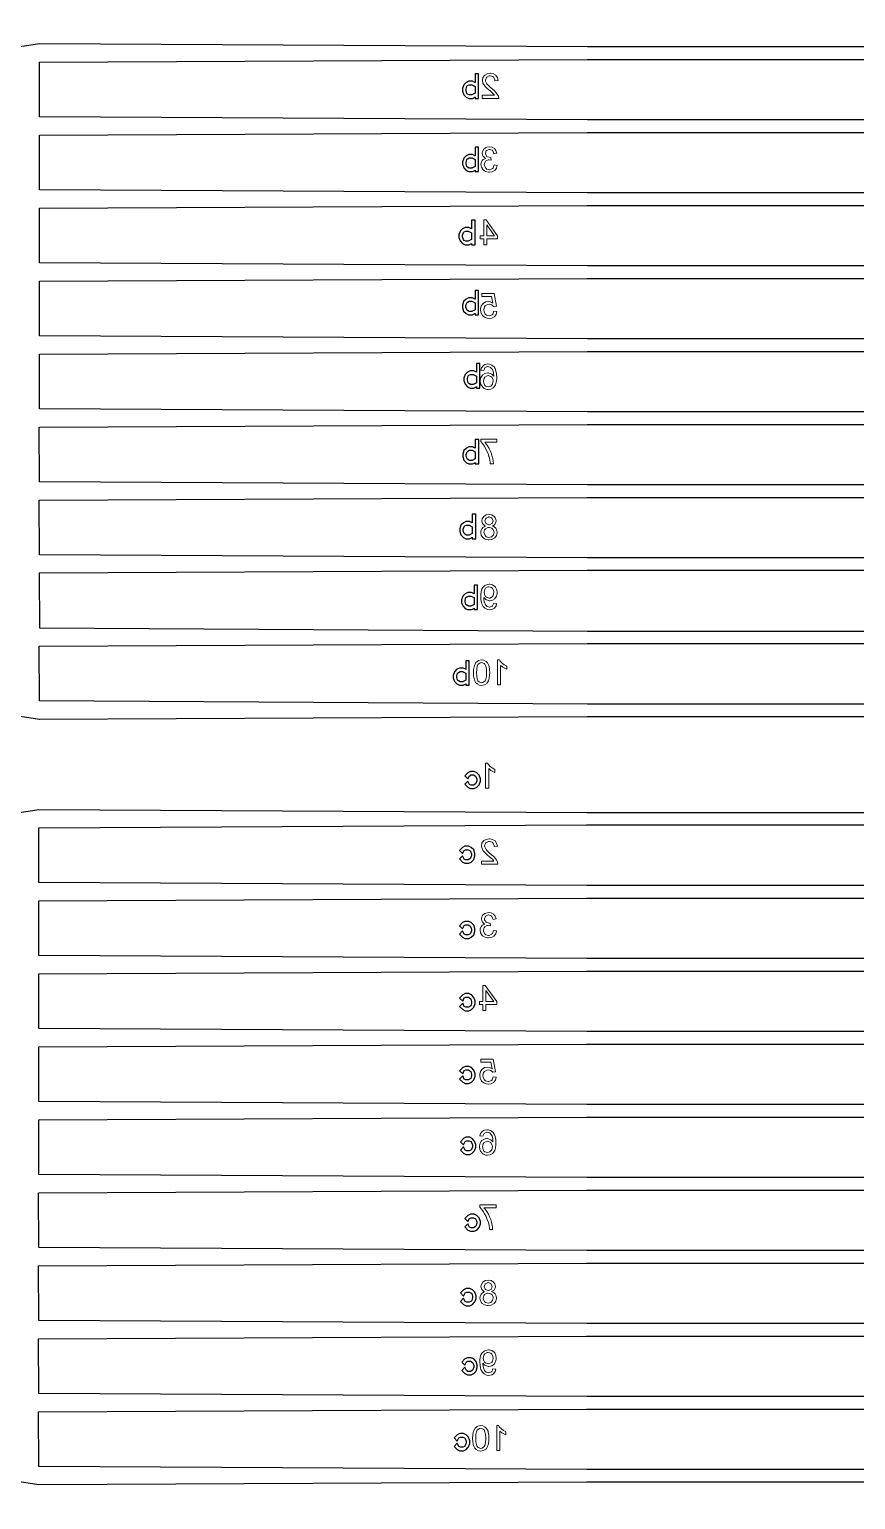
# Model space of a CAD drawing. Header units: millimetres. Extents: x 1762 to 23394, y 1311 to 16310.
# Drawn here: x 16381 to 18370, y 10005 to 13545 of the extents above; entities that cross this region are included whole.
import ezdxf

# ---------------------------------------------------------------- set-up
doc = ezdxf.new("R2010")
doc.units = ezdxf.units.MM
for name, color, linetype in [('2-LIGHT', 80, 'Continuous'), ('3-DARK', 5, 'Continuous'), ('4-LIGHT', 51, 'Continuous')]:
    doc.layers.add(name, color=color, linetype=linetype)

msp = doc.modelspace()

# ---------------------------------------------------------------- linework, layer by layer
at = {"layer": '2-LIGHT'}
for points in [[(21840, 12754.1), (20725.8, 12723.2, 0.399021), (20174.4, 13251.1, -0.298237), (20091.9, 13305.1), (20091.9, 13305.1, 0.298237), (19906.4, 13426.5), (19883.6, 13480.2), (19883.6, 13480.2, 0.297874), (19788, 13544.1), (19788, 13544.1), (19718.6, 13544.8), (18769.3, 13544.8, 0.414202), (18763.3, 13538.8), (18763.3, 13532.8), (18415.9, 13532.8, 0.414214), (18409.9, 13526.8), (18409.9, 13502.7), (17725, 13502.7), (16405.9, 13510.4), (11520.9, 12755.7, -0.038341)], [(16405.2, 11883.9), (17724.3, 11890.5), (18409.9, 11890.5), (18409.9, 11890.5), (18409.9, 11866.5, 0.414214), (18415.9, 11860.5), (18763.3, 11860.5), (18763.3, 11854.5, 0.414202), (18769.3, 11848.5), (19718.6, 11848.4), (19788, 11849.2), (19788, 11849.2, 0.297874), (19883.6, 11913.1), (19883.6, 11913.1), (19906.4, 11966.9, 0.297847), (20091.6, 12088.3), (20091.6, 12088.3, -0.298237), (20174.1, 12142.3, 0.399114), (20725.7, 12670.1), (21839.9, 12639.3)], [(11518.9, 10912.1), (16403.9, 11666.9), (17723, 11659.2), (18407.9, 11659.2), (18407.9, 11683.3, -0.414214), (18413.9, 11689.3), (18761.2, 11689.3), (18761.2, 11695.3, -0.414202), (18767.2, 11701.3), (19716.6, 11701.3), (19786, 11700.6), (19786, 11700.6, -0.297874), (19881.5, 11636.6), (19881.5, 11636.6), (19904.4, 11582.8)], [(21837.9, 10795.8), (20723.7, 10826.5, -0.399114), (20172.1, 10298.8, 0.298237), (20089.6, 10244.8), (20089.6, 10244.8, -0.297847), (19904.4, 10123.3), (19881.5, 10069.5), (19881.5, 10069.5, -0.297874), (19786, 10005.6), (19786, 10005.6), (19716.6, 10004.9), (18767.2, 10004.9, -0.414202), (18761.2, 10010.9), (18761.2, 10016.9), (18413.9, 10016.9, -0.414214), (18407.9, 10022.9), (18407.9, 10047), (18407.9, 10047), (17722.3, 10047), (16403.8, 10040.3), (11518.9, 10795.1, 0.038341)]]:
    msp.add_lwpolyline(points, format="xyb", dxfattribs=at)
msp.add_lwpolyline([(11520.9, 12638.6), (16405.9, 11883.9)], dxfattribs=at)
msp.add_lwpolyline([(17429.7, 11727.4), (17437.1, 11719.9), (17443.2, 11716.9), (17452.2, 11716.9), (17458.3, 11719.9), (17464.1, 11725.8), (17467, 11734.5), (17467, 11740.5), (17464.1, 11749.2), (17458.3, 11755.1), (17452.1, 11758.1), (17443.2, 11758.1), (17437.1, 11755.1), (17429.7, 11747.6), (17437.1, 11740), (17441.1, 11747.9), (17444.6, 11749.7), (17450.7, 11749.7), (17454.7, 11747.6), (17456.4, 11746), (17458.6, 11739.6), (17458.6, 11735.5), (17456.4, 11729), (17454.7, 11727.4), (17450.7, 11725.3), (17444.6, 11725.3), (17441.1, 11727.1), (17437.1, 11735)], close=True, dxfattribs=at)
at = {"layer": '2-LIGHT', "lineweight": 0}
msp.add_lwpolyline([(17485.9, 11775.4), (17490.8, 11770), (17495.3, 11766.5), (17501.5, 11763), (17501.5, 11756), (17500.2, 11756.5), (17493.7, 11759.8), (17492.4, 11760.6), (17487, 11764.9), (17487, 11717.8), (17479.5, 11717.8), (17479.5, 11778.1), (17484.3, 11778.1)], close=True, dxfattribs=at)
at = {"layer": '3-DARK'}
for points in [[(18409.9, 13326.9), (17725, 13326.9), (16405.9, 13334.6), (16405.9, 13466.1), (17724.3, 13472.7), (18409.9, 13472.7)], [(16405.9, 13290.3), (17724.3, 13296.9), (18409.9, 13296.9)], [(18409.9, 13151.1), (17725, 13151.1), (16405.9, 13158.8), (16405.9, 13158.8), (16406, 13290.3)], [(18409.9, 12975.3), (17725, 12975.3), (16405.9, 12983), (16405.9, 12983), (16405.9, 13114.5)], [(16406, 13114.5), (17724.3, 13121.1), (18409.9, 13121.1)], [(16405.9, 12938.7), (17724.3, 12945.3), (18409.9, 12945.3)], [(18409.9, 12799.5), (17725, 12799.5), (16405.9, 12807.2), (16405.9, 12807.2), (16406, 12938.7)], [(18409.9, 12623.7), (17725, 12623.7), (16405.9, 12631.4), (16405.9, 12631.4), (16405.9, 12762.9)], [(16406, 12762.9), (17724.3, 12769.5), (18409.9, 12769.5)], [(18409.9, 12447.9), (17725, 12447.9), (16405.9, 12455.6), (16405.9, 12455.6), (16405.2, 12587.1)], [(16405.9, 12587.1), (17724.3, 12593.7), (18409.9, 12593.7)], [(18409.9, 12272.1), (17725, 12272.1), (16405.9, 12279.8), (16405.9, 12279.8), (16405.2, 12411.3), (16405.2, 12411.3), (17724.3, 12417.9), (18409.9, 12417.9)], [(18409.9, 12242.1), (17724.3, 12242.1), (16405.2, 12235.5), (16405.2, 12235.5), (16405.9, 12104), (16405.9, 12104), (17725, 12096.3), (18409.9, 12096.3)], [(18409.9, 11920.5), (17725, 11920.5), (16405.9, 11928.2), (16405.9, 11928.2), (16405.2, 12059.7), (16405.2, 12059.7), (17724.3, 12066.3), (18409.9, 12066.3)], [(18407.9, 11483.4), (17723, 11483.4), (16403.9, 11491.1), (16403.9, 11622.5), (17722.3, 11629.2), (18407.9, 11629.2)], [(16403.9, 11446.7), (17722.3, 11453.4), (18407.9, 11453.4)], [(18407.9, 11307.6), (17723, 11307.6), (16403.9, 11315.3), (16403.9, 11315.3), (16404, 11446.7)], [(18407.9, 11131.8), (17723, 11131.8), (16403.9, 11139.5), (16403.9, 11139.5), (16403.9, 11270.9)], [(16404, 11270.9), (17722.3, 11277.6), (18407.9, 11277.6)], [(16403.9, 11095.1), (17722.3, 11101.8), (18407.9, 11101.8)], [(18407.9, 10956), (17723, 10956), (16403.9, 10963.7), (16403.9, 10963.7), (16403.9, 11095.1)], [(16403.9, 10919.3), (17722.3, 10926), (18407.9, 10926)], [(18407.9, 10780.2), (17723, 10780.2), (16403.9, 10787.9), (16403.9, 10787.9), (16403.9, 10919.3)], [(18407.9, 10428.6), (17723, 10428.6), (16403.9, 10436.3), (16403.9, 10436.3), (16403.2, 10567.7), (16403.2, 10567.7), (17722.3, 10574.4), (18407.9, 10574.4)], [(18407.9, 10252.8), (17723, 10252.8), (16403.9, 10260.5), (16403.9, 10260.5), (16403.2, 10391.9), (16403.2, 10391.9), (17722.3, 10398.6), (18407.9, 10398.6)], [(18407.9, 10077), (17723, 10077), (16403.9, 10084.7), (16403.9, 10084.7), (16403.2, 10216.1), (16403.2, 10216.1), (17722.3, 10222.8), (18407.9, 10222.8)]]:
    msp.add_lwpolyline(points, dxfattribs=at)
at = {"layer": '3-DARK', "linetype": 'Continuous'}
for points in [[(18407.9, 10604.4), (17723, 10604.4), (16403.9, 10612.1), (16403.9, 10612.1), (16403.2, 10743.5)], [(16403.9, 10743.5), (17722.3, 10750.2), (18407.9, 10750.2)]]:
    msp.add_lwpolyline(points, dxfattribs=at)
at = {"layer": '4-LIGHT'}
for points in [[(17424.1, 13396.4), (17427, 13387.7), (17432.8, 13381.8), (17438.9, 13378.8), (17447.9, 13378.8), (17454.1, 13381.8), (17454.3, 13382.1), (17454.3, 13378.8), (17462.8, 13378.8), (17462.8, 13437.7), (17454.3, 13437.7), (17454.3, 13416.8), (17454, 13417.1), (17447.9, 13420.1), (17439, 13420.1), (17432.8, 13417.1), (17427, 13411.1), (17424.1, 13402.4)], [(17432.6, 13397.4), (17432.6, 13401.5), (17434.7, 13407.9), (17436.4, 13409.6), (17440.4, 13411.6), (17446.5, 13411.6), (17454.3, 13407.7), (17454.3, 13391.2), (17446.5, 13387.2), (17440.4, 13387.2), (17436.4, 13389.3), (17434.7, 13390.9)], [(17424.1, 13220.1), (17427, 13211.4), (17432.8, 13205.5), (17438.9, 13202.5), (17447.9, 13202.5), (17454.1, 13205.5), (17454.3, 13205.8), (17454.3, 13202.5), (17462.8, 13202.5), (17462.8, 13261.4), (17454.3, 13261.4), (17454.3, 13240.4), (17454, 13240.7), (17447.9, 13243.7), (17439, 13243.7), (17432.8, 13240.7), (17427, 13234.8), (17424.1, 13226.1)], [(17432.6, 13221.1), (17432.6, 13225.2), (17434.7, 13231.6), (17436.4, 13233.2), (17440.4, 13235.3), (17446.5, 13235.3), (17454.3, 13231.4), (17454.3, 13214.9), (17446.5, 13210.9), (17440.4, 13210.9), (17436.4, 13213), (17434.7, 13214.6)], [(17415.4, 13044.1), (17418.3, 13035.4), (17424.1, 13029.4), (17430.2, 13026.4), (17439.2, 13026.4), (17445.3, 13029.4), (17445.6, 13029.7), (17445.6, 13026.4), (17454.1, 13026.4), (17454.1, 13085.3), (17445.6, 13085.3), (17445.6, 13064.4), (17445.3, 13064.7), (17439.2, 13067.7), (17430.2, 13067.7), (17424.1, 13064.7), (17418.3, 13058.7), (17415.4, 13050)], [(17423.8, 13045), (17423.8, 13049.1), (17426, 13055.6), (17427.7, 13057.2), (17431.7, 13059.2), (17437.8, 13059.2), (17445.6, 13055.3), (17445.6, 13038.8), (17437.8, 13034.9), (17431.7, 13034.9), (17427.7, 13036.9), (17426, 13038.6)], [(17423.8, 12875), (17426.7, 12866.3), (17432.6, 12860.4), (17438.7, 12857.4), (17447.7, 12857.4), (17453.8, 12860.4), (17454.1, 12860.7), (17454.1, 12857.4), (17462.5, 12857.4), (17462.5, 12916.2), (17454.1, 12916.2), (17454.1, 12895.3), (17453.8, 12895.6), (17447.7, 12898.6), (17438.7, 12898.6), (17432.6, 12895.6), (17426.7, 12889.7), (17423.8, 12881)], [(17432.3, 12875.9), (17432.3, 12880.1), (17434.4, 12886.5), (17436.1, 12888.1), (17440.1, 12890.2), (17446.2, 12890.2), (17454.1, 12886.3), (17454.1, 12869.7), (17446.2, 12865.8), (17440.1, 12865.8), (17436.1, 12867.8), (17434.4, 12869.5)], [(17427.3, 12699.1), (17430.2, 12690.4), (17436.1, 12684.5), (17442.2, 12681.4), (17451.2, 12681.4), (17457.3, 12684.5), (17457.6, 12684.8), (17457.6, 12681.4), (17466, 12681.4), (17466, 12740.3), (17457.6, 12740.3), (17457.6, 12719.4), (17457.3, 12719.7), (17451.2, 12722.7), (17442.2, 12722.7), (17436.1, 12719.7), (17430.2, 12713.7), (17427.3, 12705.1)], [(17435.8, 12700), (17435.8, 12704.1), (17437.9, 12710.6), (17439.6, 12712.2), (17443.6, 12714.2), (17449.7, 12714.2), (17457.6, 12710.3), (17457.6, 12693.8), (17449.7, 12689.9), (17443.6, 12689.9), (17439.6, 12691.9), (17437.9, 12693.6)], [(17424.5, 12516.2), (17427.4, 12507.5), (17433.3, 12501.6), (17439.4, 12498.6), (17448.4, 12498.6), (17454.5, 12501.6), (17454.8, 12501.9), (17454.8, 12498.6), (17463.2, 12498.6), (17463.2, 12557.4), (17454.8, 12557.4), (17454.8, 12536.5), (17454.5, 12536.8), (17448.4, 12539.8), (17439.4, 12539.8), (17433.3, 12536.8), (17427.4, 12530.9), (17424.5, 12522.2)], [(17433, 12517.2), (17433, 12521.3), (17435.1, 12527.7), (17436.8, 12529.3), (17440.8, 12531.4), (17446.9, 12531.4), (17454.8, 12527.5), (17454.8, 12511), (17446.9, 12507), (17440.8, 12507), (17436.8, 12509), (17435.1, 12510.7)], [(17417.3, 12336.2), (17420.1, 12327.5), (17426, 12321.6), (17432.1, 12318.6), (17441.1, 12318.6), (17447.2, 12321.6), (17447.5, 12321.9), (17447.5, 12318.6), (17456, 12318.6), (17456, 12377.5), (17447.5, 12377.5), (17447.5, 12356.6), (17447.2, 12356.9), (17441.1, 12359.8), (17432.1, 12359.8), (17426, 12356.8), (17420.1, 12350.9), (17417.3, 12342.2)], [(17425.7, 12337.2), (17425.7, 12341.3), (17427.9, 12347.7), (17429.6, 12349.3), (17433.6, 12351.4), (17439.7, 12351.4), (17447.5, 12347.5), (17447.5, 12331), (17439.7, 12327), (17433.6, 12327), (17429.6, 12329.1), (17427.9, 12330.7)], [(17421.8, 12165.3), (17424.7, 12156.6), (17430.6, 12150.7), (17436.7, 12147.7), (17445.7, 12147.7), (17451.8, 12150.7), (17452.1, 12151), (17452.1, 12147.7), (17460.5, 12147.7), (17460.5, 12206.6), (17452.1, 12206.6), (17452.1, 12185.6), (17451.8, 12185.9), (17445.7, 12188.9), (17436.7, 12188.9), (17430.6, 12185.9), (17424.7, 12180), (17421.8, 12171.3)], [(17430.3, 12166.3), (17430.3, 12170.4), (17432.4, 12176.8), (17434.1, 12178.4), (17438.1, 12180.5), (17444.2, 12180.5), (17452.1, 12176.6), (17452.1, 12160.1), (17444.2, 12156.1), (17438.1, 12156.1), (17434.1, 12158.2), (17432.4, 12159.8)], [(17401.7, 11983.5), (17404.6, 11974.8), (17410.5, 11968.9), (17416.6, 11965.8), (17425.6, 11965.8), (17431.7, 11968.9), (17432, 11969.1), (17432, 11965.8), (17440.4, 11965.8), (17440.4, 12024.7), (17432, 12024.7), (17432, 12003.8), (17431.7, 12004.1), (17425.6, 12007.1), (17416.6, 12007.1), (17410.5, 12004.1), (17404.6, 11998.1), (17401.7, 11989.4)], [(17410.2, 11984.4), (17410.2, 11988.5), (17412.3, 11995), (17414, 11996.6), (17418, 11998.6), (17424.1, 11998.6), (17432, 11994.7), (17432, 11978.2), (17424.1, 11974.3), (17418, 11974.3), (17414, 11976.3), (17412.3, 11978)], [(17416.4, 11547.5), (17423.8, 11540.1), (17429.9, 11537), (17438.9, 11537), (17445, 11540.1), (17450.9, 11546), (17453.8, 11554.7), (17453.8, 11560.7), (17450.9, 11569.3), (17445, 11575.3), (17438.9, 11578.3), (17429.9, 11578.3), (17423.8, 11575.3), (17416.4, 11567.8), (17423.9, 11560.2), (17427.8, 11568.1), (17431.3, 11569.8), (17437.5, 11569.8), (17441.5, 11567.8), (17443.2, 11566.2), (17445.3, 11559.7), (17445.3, 11555.6), (17443.2, 11549.2), (17441.5, 11547.5), (17437.5, 11545.5), (17431.3, 11545.5), (17427.8, 11547.3), (17423.9, 11555.2)], [(17416.4, 11366.5), (17423.8, 11359), (17429.9, 11356), (17438.9, 11356), (17445, 11359), (17450.9, 11364.9), (17453.8, 11373.6), (17453.8, 11379.6), (17450.9, 11388.3), (17445, 11394.2), (17438.9, 11397.2), (17429.9, 11397.2), (17423.8, 11394.2), (17416.4, 11386.7), (17423.9, 11379.1), (17427.8, 11387), (17431.3, 11388.8), (17437.5, 11388.8), (17441.5, 11386.7), (17443.2, 11385.1), (17445.3, 11378.7), (17445.3, 11374.6), (17443.2, 11368.1), (17441.5, 11366.4), (17437.5, 11364.4), (17431.3, 11364.4), (17427.8, 11366.2), (17423.9, 11374.1)], [(17417, 11192.3), (17424.4, 11184.8), (17430.5, 11181.8), (17439.5, 11181.8), (17445.6, 11184.8), (17451.5, 11190.8), (17454.4, 11199.5), (17454.4, 11205.4), (17451.5, 11214.1), (17445.6, 11220.1), (17439.5, 11223.1), (17430.5, 11223.1), (17424.4, 11220.1), (17417, 11212.6), (17424.4, 11205), (17428.4, 11212.8), (17431.9, 11214.6), (17438.1, 11214.6), (17442, 11212.6), (17443.7, 11210.9), (17445.9, 11204.5), (17445.9, 11200.4), (17443.7, 11194), (17442, 11192.3), (17438.1, 11190.3), (17431.9, 11190.3), (17428.4, 11192), (17424.4, 11200)], [(17417, 11017.3), (17424.4, 11009.8), (17430.5, 11006.8), (17439.5, 11006.8), (17445.6, 11009.8), (17451.5, 11015.8), (17454.4, 11024.4), (17454.4, 11030.4), (17451.5, 11039.1), (17445.6, 11045.1), (17439.5, 11048.1), (17430.5, 11048.1), (17424.4, 11045.1), (17417, 11037.5), (17424.4, 11030), (17428.4, 11037.8), (17431.9, 11039.6), (17438.1, 11039.6), (17442, 11037.6), (17443.7, 11035.9), (17445.9, 11029.5), (17445.9, 11025.4), (17443.7, 11019), (17442, 11017.3), (17438.1, 11015.3), (17431.9, 11015.3), (17428.4, 11017), (17424.4, 11025)], [(17418.8, 10846.5), (17426.2, 10839), (17432.3, 10836), (17441.3, 10836), (17447.4, 10839), (17453.2, 10844.9), (17456.1, 10853.6), (17456.1, 10859.6), (17453.2, 10868.3), (17447.4, 10874.3), (17441.3, 10877.3), (17432.3, 10877.3), (17426.2, 10874.3), (17418.8, 10866.7), (17426.2, 10859.1), (17430.2, 10867), (17433.7, 10868.8), (17439.8, 10868.8), (17443.8, 10866.8), (17445.5, 10865.1), (17447.7, 10858.7), (17447.7, 10854.6), (17445.5, 10848.1), (17443.8, 10846.5), (17439.8, 10844.4), (17433.7, 10844.4), (17430.2, 10846.2), (17426.2, 10854.2)], [(17429.7, 10661.4), (17437.1, 10653.9), (17443.2, 10650.9), (17452.2, 10650.9), (17458.3, 10653.9), (17464.1, 10659.9), (17467, 10668.5), (17467, 10674.5), (17464.1, 10683.2), (17458.3, 10689.2), (17452.1, 10692.2), (17443.2, 10692.2), (17437.1, 10689.2), (17429.7, 10681.7), (17437.1, 10674.1), (17441.1, 10681.9), (17444.6, 10683.7), (17450.7, 10683.7), (17454.7, 10681.7), (17456.4, 10680), (17458.6, 10673.6), (17458.6, 10669.5), (17456.4, 10663.1), (17454.7, 10661.4), (17450.7, 10659.4), (17444.6, 10659.4), (17441.1, 10661.1), (17437.1, 10669.1)], [(17419.4, 10482.2), (17426.8, 10474.8), (17432.9, 10471.7), (17441.9, 10471.7), (17448, 10474.8), (17453.8, 10480.7), (17456.7, 10489.4), (17456.7, 10495.4), (17453.8, 10504.1), (17448, 10510), (17441.9, 10513), (17432.9, 10513), (17426.8, 10510), (17419.4, 10502.5), (17426.8, 10494.9), (17430.8, 10502.8), (17434.3, 10504.6), (17440.4, 10504.6), (17444.4, 10502.5), (17446.1, 10500.9), (17448.3, 10494.5), (17448.3, 10490.3), (17446.1, 10483.9), (17444.4, 10482.2), (17440.4, 10480.2), (17434.3, 10480.2), (17430.8, 10482), (17426.8, 10489.9)], [(17422.3, 10315.7), (17429.7, 10308.3), (17435.8, 10305.2), (17444.8, 10305.2), (17450.9, 10308.3), (17456.8, 10314.2), (17459.7, 10322.9), (17459.7, 10328.9), (17456.8, 10337.5), (17450.9, 10343.5), (17444.8, 10346.5), (17435.8, 10346.5), (17429.7, 10343.5), (17422.3, 10336), (17429.7, 10328.4), (17433.7, 10336.3), (17437.2, 10338), (17443.4, 10338), (17447.4, 10336), (17449.1, 10334.4), (17451.2, 10327.9), (17451.2, 10323.8), (17449.1, 10317.4), (17447.3, 10315.7), (17443.4, 10313.7), (17437.2, 10313.7), (17433.7, 10315.5), (17429.7, 10323.4)], [(17403.9, 10133.1), (17411.4, 10125.7), (17417.5, 10122.6), (17426.4, 10122.6), (17432.6, 10125.7), (17438.4, 10131.6), (17441.3, 10140.3), (17441.3, 10146.3), (17438.4, 10154.9), (17432.6, 10160.9), (17426.4, 10163.9), (17417.5, 10163.9), (17411.4, 10160.9), (17403.9, 10153.4), (17411.4, 10145.8), (17415.3, 10153.7), (17418.9, 10155.4), (17425, 10155.4), (17429, 10153.4), (17430.7, 10151.8), (17432.8, 10145.3), (17432.8, 10141.2), (17430.7, 10134.8), (17429, 10133.1), (17425, 10131.1), (17418.9, 10131.1), (17415.3, 10132.9), (17411.4, 10140.8)]]:
    msp.add_lwpolyline(points, close=True, dxfattribs=at)
at = {"layer": '4-LIGHT', "lineweight": 0}
for points in [[(17498.4, 13438), (17504.1, 13434.8), (17504.6, 13434.2), (17508.1, 13428.9), (17510, 13421.9), (17502.2, 13421.1), (17501.9, 13424), (17499, 13429.9), (17497.3, 13431.3), (17490.6, 13433.2), (17488.2, 13432.9), (17482.3, 13429.9), (17481.5, 13428.9), (17479.3, 13422.7), (17479.6, 13420.2), (17482.8, 13413.8), (17484.7, 13411.4), (17489.5, 13406.8), (17496, 13401.1), (17501.1, 13396.6), (17505.4, 13392), (17507, 13389.8), (17510.5, 13383.9), (17511.3, 13378.8), (17471.5, 13378.8), (17471.5, 13386.1), (17501.1, 13386.1), (17497.9, 13390.1), (17495.7, 13392), (17489.5, 13397.6), (17487.9, 13398.7), (17482, 13404.1), (17478, 13408.1), (17476.6, 13409.7), (17473.1, 13415.4), (17473.1, 13415.7), (17471.8, 13422.4), (17472.9, 13428.9), (17476.6, 13434.2), (17477.4, 13435), (17483.3, 13438), (17490.3, 13439.1), (17491.4, 13439.1)], [(17495.7, 13201.9), (17488.7, 13200.8), (17486.3, 13200.8), (17479.6, 13202.5), (17474.2, 13206.2), (17473.4, 13207), (17469.6, 13213), (17468.5, 13219.4), (17468.8, 13223.2), (17471.5, 13229.1), (17473.4, 13231.3), (17479.6, 13234.2), (17478.5, 13234.8), (17473.7, 13239.3), (17473.1, 13239.9), (17471.5, 13246.3), (17471.5, 13247.7), (17473.7, 13254.1), (17474.5, 13255.5), (17479.9, 13260.1), (17482, 13260.9), (17489, 13262), (17495.2, 13261.1), (17500.8, 13257.9), (17504.6, 13253.3), (17507, 13246.6), (17499.8, 13245.3), (17499.2, 13247.7), (17496, 13253.3), (17495.2, 13253.9), (17488.7, 13256), (17487.9, 13256), (17481.7, 13253.3), (17481.2, 13252.8), (17479, 13246.6), (17479.3, 13244.2), (17482.8, 13239.1), (17484.4, 13238), (17491.2, 13236.7), (17492.5, 13236.7), (17493.3, 13230.2), (17487.9, 13231), (17485.5, 13230.7), (17479.6, 13227.8), (17478.2, 13225.9), (17476.4, 13219.4), (17476.6, 13216.2), (17479.9, 13210.5), (17482.3, 13208.7), (17488.7, 13206.8), (17490.1, 13207), (17496, 13209.7), (17497.9, 13211.6), (17500.3, 13218.6), (17507.8, 13217.5), (17506, 13210.8), (17501.7, 13205.4), (17501.4, 13205.2)], [(17480.9, 13086.4), (17508.4, 13047.4), (17508.4, 13040.7), (17482.5, 13040.7), (17482.5, 13026.4), (17475, 13026.4), (17475, 13040.7), (17466.9, 13040.7), (17466.9, 13047.4), (17475, 13047.4), (17475, 13086.4)], [(17482.5, 13074.6), (17482.5, 13047.4), (17501.1, 13047.4)], [(17494.9, 12849.8), (17487.9, 12848.7), (17483.1, 12849.3), (17477.2, 12851.7), (17472, 12856.3), (17471.2, 12857.4), (17468.3, 12863.3), (17467.5, 12870.3), (17467.5, 12872.2), (17469.1, 12878.9), (17472.9, 12884.3), (17473.7, 12885.1), (17479.3, 12888.6), (17486, 12889.7), (17490.9, 12888.8), (17497.3, 12885.9), (17494.1, 12902), (17470.2, 12902), (17470.2, 12909), (17500, 12909), (17505.7, 12878.3), (17499, 12877.3), (17494.4, 12881.6), (17487.9, 12883.2), (17484.4, 12882.7), (17478.8, 12879.4), (17476.6, 12876.5), (17475.3, 12869.5), (17475.8, 12864.6), (17478.8, 12859), (17481.5, 12856.8), (17487.9, 12854.9), (17489.3, 12854.9), (17495.5, 12857.9), (17497.1, 12859.5), (17499.5, 12866.2), (17507, 12865.7), (17507, 12865.4), (17505.2, 12858.7), (17501.1, 12853.6), (17500.6, 12853)], [(17500.6, 12684.5), (17498.2, 12682.1), (17492.5, 12678.9), (17485.8, 12677.8), (17482.3, 12678.1), (17476.1, 12680.5), (17473.4, 12682.4), (17469.4, 12687.8), (17467.7, 12691.5), (17466.9, 12698.3), (17466.9, 12700.1), (17468.5, 12706.9), (17472, 12712.3), (17472.3, 12712.8), (17478, 12716.6), (17484.7, 12717.9), (17486, 12717.6), (17492.8, 12715.8), (17494.4, 12714.9), (17499.2, 12709.8), (17499.2, 12710.1), (17498.7, 12717.9), (17497.1, 12723.6), (17496, 12726), (17491.7, 12731.1), (17485.5, 12733), (17483.9, 12733), (17478, 12730), (17478, 12729.8), (17475.3, 12723.6), (17468, 12724.1), (17469.6, 12729.8), (17473.4, 12735.1), (17478, 12737.8), (17485, 12739.2), (17488.7, 12738.9), (17494.9, 12736.5), (17500, 12732.2), (17502.5, 12728.1), (17504.6, 12722.5), (17506, 12715.2), (17506.5, 12706.9), (17506.5, 12703.4), (17505.4, 12695.6), (17503.5, 12689.4)], [(17483.3, 12710.9), (17477.7, 12707.7), (17475.8, 12704.7), (17474.5, 12698), (17475, 12693.4), (17477.7, 12687.8), (17479.6, 12685.9), (17485.8, 12684), (17492, 12685.6), (17492, 12685.9), (17496.3, 12691), (17496.5, 12691.5), (17497.9, 12698.3), (17497.6, 12702), (17494.7, 12707.7), (17492.5, 12709.3), (17486, 12711.2)], [(17507, 12558), (17507, 12551), (17477.7, 12551), (17480.4, 12547.5), (17484.4, 12541.9), (17488.2, 12535.4), (17491.2, 12529.2), (17493.8, 12522.7), (17495.7, 12516), (17496.8, 12512.2), (17498.2, 12505), (17498.4, 12498.8), (17490.9, 12498.8), (17490.6, 12501.7), (17489.8, 12508.7), (17488.2, 12515.5), (17487.7, 12516.8), (17485.5, 12523.3), (17482.8, 12529.7), (17479.3, 12536.2), (17476.1, 12541.9), (17472, 12547.5), (17468, 12552.3), (17468, 12558)], [(17506.2, 12340.8), (17507.6, 12334), (17507.6, 12333), (17506, 12326.2), (17502.2, 12320.8), (17500.6, 12319.5), (17494.9, 12316.5), (17487.7, 12315.5), (17485.5, 12315.7), (17478.8, 12317.3), (17473.4, 12320.8), (17472.9, 12321.4), (17469.1, 12327), (17468, 12333.8), (17468.3, 12337.3), (17471, 12343.2), (17473.1, 12345.9), (17479.3, 12349.1), (17477.7, 12349.6), (17472.6, 12354), (17472.3, 12354.5), (17470.4, 12361.2), (17471.5, 12366.6), (17475.3, 12372.3), (17480.9, 12375.8), (17487.9, 12376.8), (17494.9, 12375.8), (17500.3, 12372.3), (17503.5, 12367.9), (17505.2, 12361.5), (17505.2, 12360.4), (17503, 12354), (17501.9, 12352.9), (17496, 12349.1), (17499.5, 12348), (17504.6, 12343.7)], [(17486.8, 12370.6), (17480.9, 12367.9), (17480.4, 12367.4), (17478, 12361.2), (17478, 12360.7), (17480.7, 12354.8), (17481.5, 12354), (17487.7, 12352.1), (17488.7, 12352.1), (17494.9, 12354.8), (17495.5, 12355.3), (17497.6, 12361.5), (17497.6, 12362), (17494.7, 12367.9), (17494.1, 12368.8), (17487.7, 12370.9)], [(17494.1, 12323.3), (17498.4, 12327.8), (17500, 12334), (17499.8, 12336.7), (17496.5, 12342.4), (17494.4, 12344.3), (17487.9, 12345.9), (17485, 12345.6), (17479, 12342.4), (17477.2, 12340.2), (17475.5, 12333.8), (17475.8, 12330.8), (17479, 12325.1), (17481.2, 12323.3), (17487.7, 12321.6)], [(17503.5, 12201.6), (17506.5, 12195.7), (17507.3, 12188.7), (17507.3, 12186.5), (17505.7, 12179.8), (17502.2, 12174.4), (17501.9, 12174.1), (17496.3, 12170.4), (17489.5, 12169), (17487.9, 12169), (17481.5, 12171.2), (17480.1, 12172), (17475.3, 12176.8), (17475.3, 12173.3), (17476.4, 12166.3), (17476.6, 12165.8), (17479, 12159.3), (17483.3, 12155.3), (17489.3, 12153.7), (17489.5, 12153.7), (17495.7, 12155.8), (17496.5, 12156.6), (17499.2, 12163.1), (17506.2, 12162.6), (17504.9, 12156.9), (17500.8, 12151.5), (17496.5, 12148.8), (17489.5, 12147.5), (17483.9, 12148.3), (17478, 12151.2), (17473.9, 12155.3), (17470.4, 12161.5), (17469.4, 12165.2), (17468.3, 12172), (17468, 12179.8), (17468, 12183.8), (17468.8, 12191.1), (17470.4, 12196.7), (17472.9, 12201), (17478, 12205.6), (17481.7, 12207.8), (17488.5, 12208.9), (17490.1, 12208.9), (17496.5, 12207.2), (17501.9, 12203.2)], [(17485.2, 12202.4), (17479.6, 12199.2), (17477.4, 12195.9), (17476.1, 12188.9), (17476.6, 12184.9), (17479.3, 12179), (17481.5, 12177.4), (17487.9, 12175.5), (17490.6, 12175.7), (17496.3, 12179), (17498.2, 12181.7), (17499.8, 12188.4), (17499.2, 12193), (17496.3, 12198.9), (17493.8, 12200.8), (17487.7, 12202.7)], [(17475, 12026.1), (17480.7, 12023.1), (17484.2, 12019.6), (17487.4, 12013.1), (17487.9, 12010.5), (17489, 12003.7), (17489.5, 11995.9), (17489.3, 11989.7), (17488.2, 11982.5), (17486.3, 11976.3), (17483.6, 11971.4), (17482.3, 11970.1), (17476.9, 11966.6), (17469.9, 11965.2), (17464.8, 11966), (17459.1, 11969), (17455.6, 11972.5), (17452.7, 11979), (17451.9, 11981.6), (17450.8, 11988.1), (17450.2, 11995.9), (17450.2, 11996.5), (17450.8, 12004), (17451.9, 12010.2), (17452.7, 12012.9), (17455.4, 12019.1), (17456.2, 12020.1), (17461.5, 12024.7), (17462.9, 12025.3), (17469.9, 12026.6)], [(17473.1, 11972), (17478.5, 11976.3), (17480.4, 11980.3), (17481.5, 11987), (17482, 11995.9), (17482, 11996.2), (17481.5, 12004.8), (17480.1, 12011.5), (17478, 12016.1), (17476.1, 12018.3), (17469.9, 12020.4), (17466.7, 12019.9), (17461.3, 12015.6), (17459.7, 12011.5), (17458.3, 12004.8), (17458, 11995.9), (17458.3, 11987.6), (17459.4, 11980.8), (17461.3, 11976.3), (17464, 11973.6), (17469.9, 11971.4)], [(17514.6, 12023.9), (17519.7, 12018.5), (17524.3, 12015), (17530.5, 12011.5), (17530.5, 12004.5), (17529.1, 12005.1), (17521, 12009.1), (17515.7, 12013.4), (17515.7, 11966.3), (17508.4, 11966.3), (17508.4, 12026.6), (17513, 12026.6)], [(17496.4, 11594.5), (17502.1, 11591.2), (17502.6, 11590.7), (17506.1, 11585.3), (17508, 11578.3), (17500.2, 11577.5), (17499.9, 11580.5), (17497, 11586.4), (17495.3, 11587.7), (17488.6, 11589.6), (17486.2, 11589.4), (17480.3, 11586.4), (17479.5, 11585.3), (17477.3, 11579.1), (17477.6, 11576.7), (17480.8, 11570.2), (17482.7, 11567.8), (17487.5, 11563.2), (17494, 11557.6), (17499.1, 11553), (17503.4, 11548.4), (17505, 11546.3), (17508.5, 11540.4), (17509.3, 11535.2), (17469.5, 11535.2), (17469.5, 11542.5), (17499.1, 11542.5), (17495.9, 11546.6), (17493.7, 11548.4), (17487.5, 11554.1), (17485.9, 11555.2), (17480, 11560.5), (17476, 11564.6), (17474.6, 11566.2), (17471.1, 11571.9), (17471.1, 11572.1), (17469.8, 11578.9), (17470.8, 11585.3), (17474.6, 11590.7), (17475.4, 11591.5), (17481.3, 11594.5), (17488.3, 11595.5), (17489.4, 11595.5)], [(17493.7, 11358.4), (17486.7, 11357.3), (17484.3, 11357.3), (17477.6, 11358.9), (17472.2, 11362.7), (17471.4, 11363.5), (17467.6, 11369.4), (17466.5, 11375.9), (17466.8, 11379.6), (17469.5, 11385.6), (17471.4, 11387.7), (17477.6, 11390.7), (17476.5, 11391.2), (17471.6, 11395.8), (17471.1, 11396.3), (17469.5, 11402.8), (17469.5, 11404.1), (17471.6, 11410.6), (17472.5, 11412), (17477.8, 11416.5), (17480, 11417.3), (17487, 11418.4), (17493.2, 11417.6), (17498.8, 11414.4), (17502.6, 11409.8), (17505, 11403.1), (17497.8, 11401.7), (17497.2, 11404.1), (17494, 11409.8), (17493.2, 11410.3), (17486.7, 11412.5), (17485.9, 11412.5), (17479.7, 11409.8), (17479.2, 11409.3), (17477, 11403.1), (17477.3, 11400.6), (17480.8, 11395.5), (17482.4, 11394.5), (17489.1, 11393.1), (17490.5, 11393.1), (17491.3, 11386.6), (17485.9, 11387.5), (17483.5, 11387.2), (17477.6, 11384.2), (17476.2, 11382.3), (17474.3, 11375.9), (17474.6, 11372.6), (17477.8, 11367), (17480.3, 11365.1), (17486.7, 11363.2), (17488.1, 11363.5), (17494, 11366.2), (17495.9, 11368.1), (17498.3, 11375.1), (17505.8, 11374), (17504, 11367.3), (17499.6, 11361.9), (17499.4, 11361.6)], [(17478.9, 11242.9), (17506.4, 11203.9), (17506.4, 11197.1), (17480.5, 11197.1), (17480.5, 11182.9), (17473, 11182.9), (17473, 11197.1), (17464.9, 11197.1), (17464.9, 11203.9), (17473, 11203.9), (17473, 11242.9)], [(17480.5, 11231.1), (17480.5, 11203.9), (17499.1, 11203.9)], [(17492.9, 11006.3), (17485.9, 11005.2), (17481.1, 11005.7), (17475.1, 11008.2), (17470, 11012.7), (17469.2, 11013.8), (17466.3, 11019.7), (17465.5, 11026.7), (17465.5, 11028.6), (17467.1, 11035.3), (17470.8, 11040.7), (17471.6, 11041.5), (17477.3, 11045), (17484, 11046.1), (17488.9, 11045.3), (17495.3, 11042.3), (17492.1, 11058.5), (17468.1, 11058.5), (17468.1, 11065.5), (17498, 11065.5), (17503.7, 11034.8), (17497, 11033.7), (17492.4, 11038), (17485.9, 11039.7), (17482.4, 11039.1), (17476.8, 11035.9), (17474.6, 11032.9), (17473.3, 11025.9), (17473.8, 11021.1), (17476.8, 11015.4), (17479.5, 11013.3), (17485.9, 11011.4), (17487.3, 11011.4), (17493.5, 11014.3), (17495.1, 11016), (17497.5, 11022.7), (17505, 11022.2), (17505, 11021.9), (17503.1, 11015.2), (17499.1, 11010), (17498.6, 11009.5)], [(17498.6, 10841), (17496.1, 10838.6), (17490.5, 10835.3), (17483.8, 10834.3), (17480.3, 10834.5), (17474.1, 10836.9), (17471.4, 10838.8), (17467.3, 10844.2), (17465.7, 10848), (17464.9, 10854.7), (17464.9, 10856.6), (17466.5, 10863.3), (17470, 10868.7), (17470.3, 10869.2), (17476, 10873), (17482.7, 10874.4), (17484, 10874.1), (17490.8, 10872.2), (17492.4, 10871.4), (17497.2, 10866.3), (17497.2, 10866.6), (17496.7, 10874.4), (17495.1, 10880), (17494, 10882.4), (17489.7, 10887.6), (17483.5, 10889.4), (17481.9, 10889.4), (17476, 10886.5), (17476, 10886.2), (17473.3, 10880), (17466, 10880.6), (17467.6, 10886.2), (17471.4, 10891.6), (17476, 10894.3), (17483, 10895.6), (17486.7, 10895.4), (17492.9, 10892.9), (17498, 10888.6), (17500.5, 10884.6), (17502.6, 10878.9), (17504, 10871.7), (17504.5, 10863.3), (17504.5, 10859.8), (17503.4, 10852), (17501.5, 10845.8)], [(17481.3, 10867.4), (17475.7, 10864.1), (17473.8, 10861.2), (17472.5, 10854.4), (17473, 10849.9), (17475.7, 10844.2), (17477.6, 10842.3), (17483.8, 10840.4), (17490, 10842.1), (17490, 10842.3), (17494.3, 10847.4), (17494.5, 10848), (17495.9, 10854.7), (17495.6, 10858.5), (17492.6, 10864.1), (17490.5, 10865.7), (17484, 10867.6)], [(17505, 10714.5), (17505, 10707.5), (17475.7, 10707.5), (17478.4, 10704), (17482.4, 10698.3), (17486.2, 10691.8), (17489.1, 10685.7), (17491.8, 10679.2), (17493.7, 10672.5), (17494.8, 10668.7), (17496.1, 10661.4), (17496.4, 10655.2), (17488.9, 10655.2), (17488.6, 10658.2), (17487.8, 10665.2), (17486.2, 10671.9), (17485.6, 10673.3), (17483.5, 10679.7), (17480.8, 10686.2), (17477.3, 10692.7), (17474.1, 10698.3), (17470, 10704), (17466, 10708.8), (17466, 10714.5)], [(17504.2, 10497.2), (17505.6, 10490.5), (17505.6, 10489.4), (17504, 10482.7), (17500.2, 10477.3), (17498.6, 10475.9), (17492.9, 10473), (17485.6, 10471.9), (17483.5, 10472.2), (17476.8, 10473.8), (17471.4, 10477.3), (17470.8, 10477.8), (17467.1, 10483.5), (17466, 10490.2), (17466.3, 10493.7), (17469, 10499.6), (17471.1, 10502.3), (17477.3, 10505.6), (17475.7, 10506.1), (17470.6, 10510.4), (17470.3, 10510.9), (17468.4, 10517.7), (17469.5, 10523.1), (17473.3, 10528.7), (17478.9, 10532.2), (17485.9, 10533.3), (17492.9, 10532.2), (17498.3, 10528.7), (17501.5, 10524.4), (17503.1, 10517.9), (17503.1, 10516.9), (17501, 10510.4), (17499.9, 10509.3), (17494, 10505.6), (17497.5, 10504.5), (17502.6, 10500.2)], [(17484.8, 10527.1), (17478.9, 10524.4), (17478.4, 10523.9), (17476, 10517.7), (17476, 10517.1), (17478.6, 10511.2), (17479.5, 10510.4), (17485.6, 10508.5), (17486.7, 10508.5), (17492.9, 10511.2), (17493.5, 10511.8), (17495.6, 10517.9), (17495.6, 10518.5), (17492.6, 10524.4), (17492.1, 10525.2), (17485.6, 10527.4)], [(17492.1, 10479.7), (17496.4, 10484.3), (17498, 10490.5), (17497.8, 10493.2), (17494.5, 10498.8), (17492.4, 10500.7), (17485.9, 10502.3), (17483, 10502.1), (17477, 10498.8), (17475.1, 10496.7), (17473.5, 10490.2), (17473.8, 10487.3), (17477, 10481.6), (17479.2, 10479.7), (17485.6, 10478.1)], [(17501.5, 10358), (17504.5, 10352.1), (17505.3, 10345.1), (17505.3, 10343), (17503.7, 10336.2), (17500.2, 10330.9), (17499.9, 10330.6), (17494.3, 10326.8), (17487.5, 10325.5), (17485.9, 10325.5), (17479.5, 10327.6), (17478.1, 10328.4), (17473.3, 10333.3), (17473.3, 10329.8), (17474.3, 10322.8), (17474.6, 10322.2), (17477, 10315.8), (17481.3, 10311.7), (17487.3, 10310.1), (17487.5, 10310.1), (17493.7, 10312.3), (17494.5, 10313.1), (17497.2, 10319.5), (17504.2, 10319), (17502.9, 10313.4), (17498.8, 10308), (17494.5, 10305.3), (17487.5, 10303.9), (17481.9, 10304.7), (17476, 10307.7), (17471.9, 10311.7), (17468.4, 10317.9), (17467.3, 10321.7), (17466.3, 10328.4), (17466, 10336.2), (17466, 10340.3), (17466.8, 10347.5), (17468.4, 10353.2), (17470.8, 10357.5), (17476, 10362.1), (17479.7, 10364.2), (17486.5, 10365.3), (17488.1, 10365.3), (17494.5, 10363.7), (17499.9, 10359.7)], [(17483.2, 10358.8), (17477.6, 10355.6), (17475.4, 10352.4), (17474.1, 10345.4), (17474.6, 10341.4), (17477.3, 10335.4), (17479.5, 10333.8), (17485.9, 10331.9), (17488.6, 10332.2), (17494.3, 10335.4), (17496.1, 10338.1), (17497.8, 10344.9), (17497.2, 10349.4), (17494.3, 10355.3), (17491.8, 10357.2), (17485.6, 10359.1)], [(17473, 10182.5), (17478.6, 10179.6), (17482.1, 10176.1), (17485.4, 10169.6), (17485.9, 10166.9), (17487, 10160.2), (17487.5, 10152.4), (17487.3, 10146.2), (17486.2, 10138.9), (17484.3, 10132.7), (17481.6, 10127.9), (17480.3, 10126.5), (17474.9, 10123), (17467.9, 10121.7), (17462.8, 10122.5), (17457.1, 10125.5), (17453.6, 10129), (17450.6, 10135.4), (17449.8, 10138.1), (17448.8, 10144.6), (17448.2, 10152.4), (17448.2, 10152.9), (17448.8, 10160.4), (17449.8, 10166.6), (17450.6, 10169.3), (17453.3, 10175.5), (17454.1, 10176.6), (17459.5, 10181.2), (17460.9, 10181.7), (17467.9, 10183.1)], [(17471.1, 10128.4), (17476.5, 10132.7), (17478.4, 10136.8), (17479.5, 10143.5), (17480, 10152.4), (17480, 10152.6), (17479.5, 10161.3), (17478.1, 10168), (17476, 10172.6), (17474.1, 10174.7), (17467.9, 10176.9), (17464.6, 10176.3), (17459.3, 10172), (17457.6, 10168), (17456.3, 10161.3), (17456, 10152.4), (17456.3, 10144), (17457.4, 10137.3), (17459.3, 10132.7), (17462, 10130), (17467.9, 10127.9)], [(17512.6, 10180.4), (17517.7, 10175), (17522.3, 10171.5), (17528.4, 10168), (17528.4, 10161), (17527.1, 10161.5), (17519, 10165.6), (17513.6, 10169.9), (17513.6, 10122.8), (17506.4, 10122.8), (17506.4, 10183.1), (17511, 10183.1)]]:
    msp.add_lwpolyline(points, close=True, dxfattribs=at)

doc.saveas('drawing.dxf')
